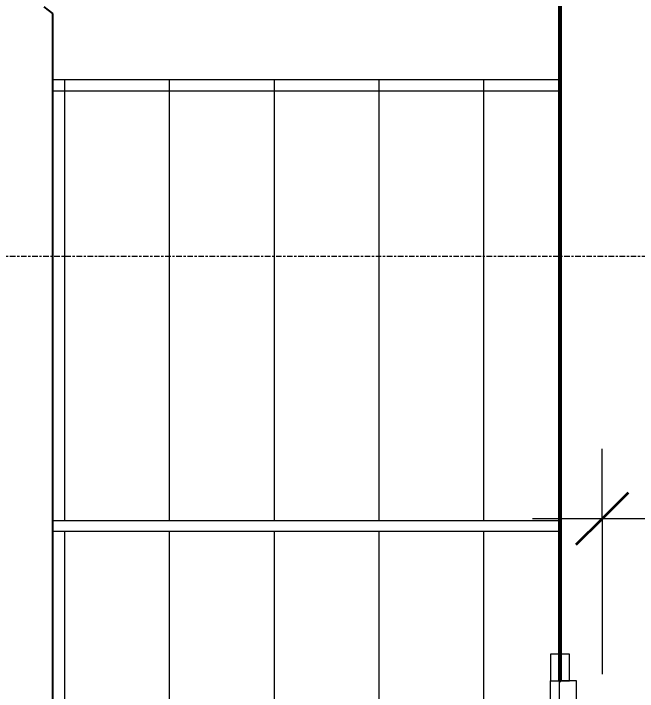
# Model space of a CAD drawing. Header units: centimetres. Extents: x -11896 to 2794, y -437 to 1921.
# Drawn here: x -3685.8 to -3507.1, y 390.9 to 585 of the extents above; entities that cross this region are included whole.
import ezdxf

# ---------------------------------------------------------------- set-up
doc = ezdxf.new("R2010")
doc.units = ezdxf.units.CM
doc.linetypes.add('Centre', pattern=[3.175, 0.635, -0.475, 1.59, -0.475])
for name, color, linetype, lineweight in [('A-ANNO-DIMS', 7, 'Continuous', 9), ('A-ANNO-DIMS-100', 7, 'Continuous', 9), ('A-CLNG', 7, 'Continuous', 9), ('A-DETL-GENF', 7, 'Continuous', 9), ('A-DETL-MEDM', 7, 'Continuous', 25), ('A-DOOR', 7, 'Continuous', 9), ('A-FLOR-LEVL', 7, 'Continuous', 9), ('A-WALL', 7, 'Continuous', 9), ('A-WALL-PATT', 7, 'Continuous', 35), ('I-WALL', 7, 'Continuous', 9)]:
    doc.layers.add(name, color=color, linetype=linetype, lineweight=lineweight)
doc.styles.add('Century Gothic_1', font='GOTHIC.TTF', dxfattribs={"height": 15})
doc.dimstyles.new('FCA_N_Cotas_E100', dxfattribs={"dimscale": 30.48, "dimtxt": 15.662524, "dimasz": 0.492126, "dimexe": 0.656168, "dimexo": 0.656168, "dimgap": 0.032808, "dimtad": 1, "dimlfac": 0.01, "dimrnd": 0.01, "dimzin": 0, "dimdsep": 46, "dimtxsty": 'Century Gothic_1', "dimblk1": 'OBLIQUE', "dimblk2": 'OBLIQUE', "dimsah": 1, "dimcen": 0.09, "dimdle": 0.656168, "dimazin": 2, "dimtfac": 1, "dimtdec": 4, "dimtix": 1, "dimtmove": 0, "dimatfit": 3, "dimfxl": 1, "dimtvp": 1, "dimtolj": 1, "dimtzin": 0, "dimarcsym": 2})
pattern_1 = [(90, (-3611.126, 712), (-30, 2e-15), [])]

# ---------------------------------------------------------------- blocks, each defined once
blk = doc.blocks.new('M_RVR_Puerta cortina plastica - 2_00 x 3_00-1783720-Sección 2-2')
at = {"layer": 'A-DOOR'}
for p, q in [((-4982.7, 401.62), (-4982.7, 394)), ((-4980.2, 401.62), (-4982.7, 401.62)), ((-4980.2, 394), (-4980.2, 401.62)), ((-4977.2, 401.62), (-4979.7, 401.62)), ((-4979.7, 401.62), (-4979.7, 394)), ((-4977.2, 394), (-4977.2, 401.62)), ((-4982.7, 394), (-4980.2, 394)), ((-4982.7, 94), (-4982.7, 394)), ((-4979.7, 394), (-4977.2, 394))]:
    blk.add_line(p, q, dxfattribs=at)
at = {"layer": 'A-DOOR', "lineweight": 18}
for p, q in [((-4975.2, 394), (-4980.2, 394)), ((-4980.2, 394), (-4980.2, 94)), ((-4975.2, 94), (-4975.2, 394)), ((-4980.2, 94), (-4975.2, 94))]:
    blk.add_line(p, q, dxfattribs=at)
blk = doc.blocks.new('M_Break Line - M_Break Line-1964406-Sección 2-2')
at = {"layer": 'A-DETL-MEDM'}
for p, q in [((-5125.17, 584.99), (-5127.71, 586.9)), ((-5125.17, -98.95), (-5125.17, 584.99))]:
    blk.add_line(p, q, dxfattribs=at)
blk = doc.blocks.new('DIMBLOCK37-Sección 2-2')
at = {"layer": 'A-ANNO-DIMS-100'}
for p, q in [((-3517.21, 440.39), (-3517.21, 460.39)), ((-3161.09, 440.39), (-3161.09, 460.39)), ((-3161.09, 440.39), (-3537.21, 440.39)), ((-3517.21, 440.39), (-3517.21, 395.86)), ((-3161.09, 440.39), (-3161.09, 395.86))]:
    blk.add_line(p, q, dxfattribs=at)
at = {"layer": 'A-ANNO-DIMS-100', "lineweight": 35}
for p, q in [((-3517.21, 440.39), (-3509.71, 447.89)), ((-3161.09, 440.39), (-3153.59, 447.89)), ((-3517.21, 440.39), (-3524.71, 432.89)), ((-3161.09, 440.39), (-3168.59, 432.89))]:
    blk.add_line(p, q, dxfattribs=at)
at = {"layer": 'A-ANNO-DIMS-100', "color": 0, "insert": (-3359.54, 460.62), "char_height": 15, "width": 48.9267, "attachment_point": 1, "line_spacing_factor": 0.984502, "style": 'Century Gothic_1'}
blk.add_mtext('3.56', dxfattribs=at)
blk = doc.blocks.new('_Oblique')
at = {"color": 0, "linetype": 'ByBlock', "lineweight": -2}
blk.add_line((-0.5, -0.5), (0.5, 0.5), dxfattribs=at)

msp = doc.modelspace()

# ---------------------------------------------------------------- hatches: boundary and pattern name
at = {"layer": 'A-WALL-PATT', "lineweight": 9, "true_color": 0x9a9a9a}
msp.add_hatch(color=253, dxfattribs=at).paths.add_polyline_path([(-3529.046, 394), (-3529.046, 1042.271), (-3529.546, 1042.271), (-3529.546, 394)])
at = {"layer": 'A-WALL-PATT', "lineweight": 9, "true_color": 0xc0c0c0}
h = msp.add_hatch(dxfattribs=at)
h.set_pattern_fill('FP_22', color=9, style=0, pattern_type=2)
h.set_pattern_definition(pattern_1)
h.paths.add_polyline_path([(-3529.546, 439.858), (-3529.546, 566.034), (-3674.508, 566.034), (-3674.508, 439.858), (-3609.441, 439.858)])
at = {"layer": 'A-WALL-PATT', "lineweight": 9, "true_color": 0x808080}
h = msp.add_hatch(dxfattribs=at)
h.set_pattern_fill('FP_22', color=8, style=0, pattern_type=2)
h.set_pattern_definition(pattern_1)
h.paths.add_polyline_path([(-3674.508, 134), (-3532.046, 134), (-3532.046, 401.62), (-3529.546, 401.62), (-3529.546, 436.677), (-3674.508, 436.668), (-3674.508, 265.306)])

# ---------------------------------------------------------------- linework, layer by layer
at = {"layer": 'A-CLNG', "color": 8, "lineweight": 18, "true_color": 0x808080}
msp.add_line((-3529.546, 562.801), (-3674.508, 562.801), dxfattribs=at)
at = {"layer": 'A-FLOR-LEVL', "color": 253, "linetype": 'Centre', "true_color": 0xaaaaaa}
msp.add_line((-4027.666, 515.53), (1679.934, 515.53), dxfattribs=at)
at = {"layer": 'A-WALL', "lineweight": 35}
for p, q in [((-3529.546, 1042.271), (-3529.546, 394)), ((-3529.046, 394), (-3529.046, 1042.271)), ((-3529.546, 394), (-3529.046, 394))]:
    msp.add_line(p, q, dxfattribs=at)
at = {"layer": 'A-WALL'}
for p, q in [((-3529.546, 566.034), (-3674.508, 566.034)), ((-3674.508, 439.858), (-3529.546, 439.858))]:
    msp.add_line(p, q, dxfattribs=at)
at = {"layer": 'I-WALL'}
msp.add_line((-3529.546, 436.677), (-3674.508, 436.677), dxfattribs=at)

# ---------------------------------------------------------------- block references
at = {"layer": 'A-DETL-GENF'}
msp.add_blockref('M_Break Line - M_Break Line-1964406-Sección 2-2', (1450.659, 0), dxfattribs=at)
at = {"layer": 'A-DOOR', "color": 8, "true_color": 0x808080}
msp.add_blockref('M_RVR_Puerta cortina plastica - 2_00 x 3_00-1783720-Sección 2-2', (1450.659, 0), dxfattribs=at)

# ---------------------------------------------------------------- dimensions: what is measured, and where the dimension line sits
at = {"layer": 'A-ANNO-DIMS'}
dim = msp.add_linear_dim(base=(-3517.212, 440.395), p1=(-3161.095, 375.859), p2=(-3517.212, 375.859), dimstyle='FCA_N_Cotas_E100', override={"dimpost": '<>', "dimfxl": 356.117348}, dxfattribs=at)
dim.commit()
dim.dimension.update_dxf_attribs({"geometry": 'DIMBLOCK37-Sección 2-2', "text_midpoint": (-3339.153, 449.272)})

doc.saveas('drawing.dxf')
